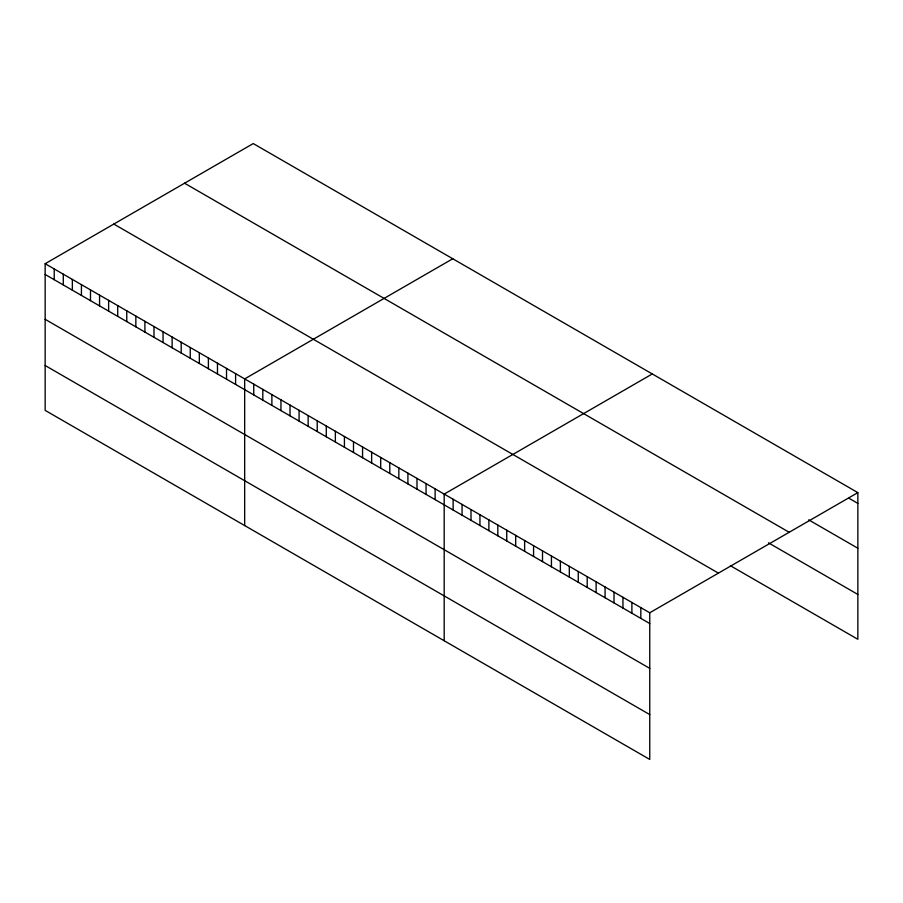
<?xml version="1.0" encoding="UTF-8"?>
<svg xmlns="http://www.w3.org/2000/svg" width="903" height="903" viewBox="0 0 903 903"><rect width="100%" height="100%" fill="white"/><g stroke="black" fill="none" stroke-linecap="round" stroke-linejoin="round"><path stroke-width="1.35" d="M45.15 263.71L649.754 612.776L649.754 759.434L45.15 410.368L45.15 263.71L253.246 143.566L857.85 492.632L857.85 639.29L730.493 565.763M452.764 258.755L244.668 378.899L244.668 525.557M652.282 373.955L444.186 494.099L444.186 640.746M649.754 612.776L857.85 492.632M848.91 498.23L857.85 503.389M808.693 519.857L857.85 548.234M184.573 183.219L789.177 532.285M768.476 542.838L857.85 594.445M113.823 224.068L718.427 573.134M45.15 274.467L649.754 623.533M45.15 319.312L649.754 668.378M45.15 365.512L649.754 714.589M640.825 607.617L640.825 618.363M631.886 602.459L631.886 613.205M622.946 597.301L622.946 608.046M614.006 592.131L614.006 602.888M605.066 586.973L605.066 597.73M596.127 581.814L596.127 592.571M587.198 576.656L587.198 587.413M578.259 571.497L578.259 582.243M569.319 566.339L569.319 577.085M560.379 561.181L560.379 571.926M551.44 556.011L551.44 566.768M542.5 550.853L542.5 561.61M533.571 545.694L533.571 556.451M524.632 540.536L524.632 551.281M515.692 535.377L515.692 546.123M506.752 530.219L506.752 540.965M497.813 525.049L497.813 535.806M488.884 519.891L488.884 530.648M479.944 514.733L479.944 525.49M471.005 509.574L471.005 520.331M462.065 504.416L462.065 515.161M453.125 499.257L453.125 510.003M435.122 488.862L435.122 499.607M426.058 483.624L426.058 494.37M416.983 478.387L416.983 489.133M407.919 473.149L407.919 483.906M398.844 467.912L398.844 478.669M389.78 462.675L389.78 473.432M380.705 457.437L380.705 468.194M371.641 452.2L371.641 462.957M362.566 446.974L362.566 457.719M353.502 441.736L353.502 452.482M344.427 436.499L344.427 447.245M335.363 431.262L335.363 442.019M326.288 426.024L326.288 436.781M317.224 420.787L317.224 431.544M308.149 415.549L308.149 426.306M299.085 410.312L299.085 421.069M290.021 405.086L290.021 415.831M280.946 399.848L280.946 410.594M271.882 394.611L271.882 405.357M262.807 389.374L262.807 400.131M253.743 384.136L253.743 394.893M235.604 373.661L235.604 384.418M226.529 368.424L226.529 379.181M217.465 363.198L217.465 373.944M208.39 357.96L208.39 368.706M199.326 352.723L199.326 363.469M190.251 347.486L190.251 358.243M181.187 342.248L181.187 353.005M172.123 337.011L172.123 347.768M163.048 331.773L163.048 342.53M153.984 326.536L153.984 337.293M144.909 321.31L144.909 332.056M135.845 316.073L135.845 326.818M126.77 310.835L126.77 321.581M117.706 305.598L117.706 316.355M108.631 300.36L108.631 311.117M99.567 295.123L99.567 305.88M90.492 289.886L90.492 300.643M81.428 284.648L81.428 295.405M72.353 279.422L72.353 290.168M63.289 274.185L63.289 284.93M54.214 268.947L54.214 279.693"/></g></svg>
